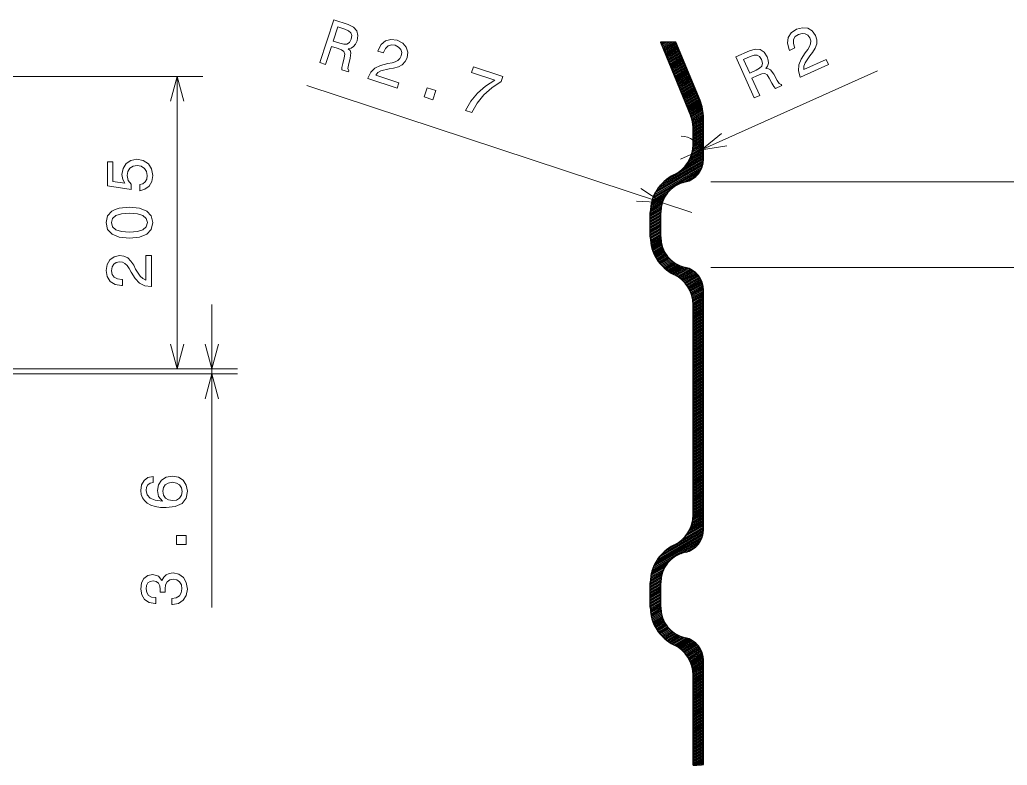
# Model space of a CAD drawing. Extents: x 25 to 410, y 10 to 284.
# Drawn here: x 273.5 to 350.3, y 125.6 to 183.6 of the extents above; entities that cross this region are included whole.
import ezdxf

# ---------------------------------------------------------------- set-up
doc = ezdxf.new("R2010")
doc.units = 0
doc.linetypes.add('DASHDOT', pattern=[18.5, 12, -3, 0.5, -3])
doc.layers.get('0').update_dxf_attribs({"linetype": 'CONTINUOUS'})
doc.layers.add('cotas', color=2, linetype='CONTINUOUS', lineweight=20)

msp = doc.modelspace()

# ---------------------------------------------------------------- linework, layer by layer
at = {"color": 7, "ltscale": 0.155618}
msp.add_line((323.287, 181.859), (325.657, 176.103), dxfattribs=at)
at = {"color": 7, "ltscale": 0.001305}
msp.add_line((323.297, 181.834), (323.342, 181.86), dxfattribs=at)
at = {"color": 7, "ltscale": 0.006286}
msp.add_line((323.336, 181.741), (323.553, 181.867), dxfattribs=at)
at = {"color": 7, "ltscale": 0.011186}
msp.add_line((323.374, 181.648), (323.761, 181.872), dxfattribs=at)
at = {"color": 7, "ltscale": 0.016008}
msp.add_line((323.412, 181.555), (323.967, 181.875), dxfattribs=at)
at = {"color": 7, "ltscale": 0.020754}
msp.add_line((323.451, 181.461), (324.17, 181.876), dxfattribs=at)
at = {"color": 7, "ltscale": 0.025427}
msp.add_line((323.489, 181.368), (324.37, 181.876), dxfattribs=at)
at = {"color": 7, "ltscale": 0.028377}
for p, q in [((323.528, 181.275), (324.511, 181.842)), ((323.566, 181.181), (324.549, 181.749)), ((323.604, 181.088), (324.587, 181.656)), ((323.643, 180.995), (324.626, 181.562)), ((323.681, 180.901), (324.664, 181.469)), ((323.758, 180.715), (324.741, 181.282)), ((323.835, 180.528), (324.818, 181.096)), ((323.912, 180.342), (324.895, 180.909)), ((323.988, 180.155), (324.971, 180.723)), ((324.065, 179.969), (325.048, 180.536)), ((324.181, 179.689), (325.164, 180.256)), ((324.257, 179.502), (325.24, 180.07)), ((324.334, 179.315), (325.317, 179.883)), ((324.411, 179.129), (325.394, 179.696)), ((324.488, 178.942), (325.471, 179.51)), ((324.565, 178.756), (325.548, 179.323)), ((324.641, 178.569), (325.624, 179.137)), ((324.68, 178.476), (325.663, 179.043)), ((324.757, 178.289), (325.74, 178.857)), ((324.834, 178.103), (325.817, 178.67)), ((324.91, 177.916), (325.893, 178.484)), ((324.987, 177.729), (325.97, 178.297)), ((325.026, 177.636), (326.009, 178.204)), ((325.064, 177.543), (326.047, 178.11)), ((325.102, 177.45), (326.085, 178.017)), ((325.333, 176.89), (326.316, 177.457))]:
    msp.add_line(p, q, dxfattribs=at)
at = {"color": 7, "ltscale": 0.028378}
for p, q in [((323.72, 180.808), (324.703, 181.376)), ((323.796, 180.622), (324.779, 181.189)), ((323.873, 180.435), (324.856, 181.003)), ((323.95, 180.248), (324.933, 180.816)), ((324.027, 180.062), (325.01, 180.629)), ((324.104, 179.875), (325.087, 180.443)), ((324.142, 179.782), (325.125, 180.349)), ((324.219, 179.595), (325.202, 180.163)), ((324.296, 179.409), (325.279, 179.976)), ((324.373, 179.222), (325.356, 179.79)), ((324.449, 179.036), (325.432, 179.603)), ((324.526, 178.849), (325.509, 179.417)), ((324.603, 178.662), (325.586, 179.23)), ((324.718, 178.382), (325.701, 178.95)), ((324.795, 178.196), (325.778, 178.763)), ((324.872, 178.009), (325.855, 178.577)), ((324.949, 177.823), (325.932, 178.39)), ((325.141, 177.356), (326.124, 177.924)), ((325.179, 177.263), (326.162, 177.831)), ((325.218, 177.17), (326.201, 177.737)), ((325.256, 177.076), (326.239, 177.644)), ((325.294, 176.983), (326.277, 177.551))]:
    msp.add_line(p, q, dxfattribs=at)
at = {"color": 7, "ltscale": 0.1227}
msp.add_line((326.365, 177.338), (324.497, 181.876), dxfattribs=at)
at = {"color": 7, "ltscale": 0.028379}
msp.add_line((325.371, 176.796), (326.354, 177.364), dxfattribs=at)
at = {"color": 7, "ltscale": 0.028346}
msp.add_line((325.41, 176.703), (326.392, 177.27), dxfattribs=at)
at = {"color": 7, "ltscale": 0.02826}
msp.add_line((325.448, 176.61), (326.427, 177.175), dxfattribs=at)
at = {"color": 7, "ltscale": 0.028105}
msp.add_line((325.486, 176.517), (326.46, 177.079), dxfattribs=at)
at = {"color": 7, "ltscale": 0.027875}
msp.add_line((325.525, 176.423), (326.491, 176.981), dxfattribs=at)
at = {"color": 7, "ltscale": 0.027557}
msp.add_line((325.563, 176.33), (326.518, 176.881), dxfattribs=at)
at = {"color": 7, "ltscale": 0.027165}
msp.add_line((325.602, 176.237), (326.543, 176.78), dxfattribs=at)
at = {"color": 7, "ltscale": 0.026698}
msp.add_line((325.64, 176.143), (326.565, 176.677), dxfattribs=at)
at = {"color": 7, "ltscale": 0.026178}
msp.add_line((325.678, 176.05), (326.584, 176.573), dxfattribs=at)
at = {"color": 7, "ltscale": 0.025668}
msp.add_line((325.712, 175.954), (326.601, 176.467), dxfattribs=at)
at = {"color": 7, "ltscale": 0.025195}
msp.add_line((325.742, 175.856), (326.615, 176.36), dxfattribs=at)
at = {"color": 7, "ltscale": 0.024743}
msp.add_line((325.768, 175.755), (326.625, 176.25), dxfattribs=at)
at = {"color": 7, "ltscale": 0.02432}
msp.add_line((325.789, 175.652), (326.632, 176.139), dxfattribs=at)
at = {"color": 7, "ltscale": 0.023941}
msp.add_line((325.806, 175.546), (326.635, 176.025), dxfattribs=at)
at = {"color": 7, "ltscale": 0.023628}
msp.add_line((325.818, 175.438), (326.636, 175.91), dxfattribs=at)
at = {"color": 7, "ltscale": 0.080117}
msp.add_line((326.636, 172.762), (326.636, 175.967), dxfattribs=at)
at = {"color": 7, "ltscale": 0.023428}
msp.add_line((325.825, 175.326), (326.636, 175.795), dxfattribs=at)
at = {"color": 7, "ltscale": 0.023383}
for p, q in [((325.826, 175.212), (326.636, 175.679)), ((325.826, 175.096), (326.636, 175.564)), ((325.826, 174.981), (326.636, 175.448)), ((325.826, 174.865), (326.636, 175.333)), ((325.826, 174.634), (326.636, 175.102)), ((325.826, 174.519), (326.636, 174.987)), ((325.826, 174.403), (326.636, 174.871)), ((325.826, 174.288), (326.636, 174.756)), ((325.826, 174.172), (326.636, 174.64)), ((325.826, 173.942), (326.636, 174.409)), ((322.496, 168.093), (323.306, 168.561)), ((322.496, 167.978), (323.306, 168.445)), ((322.496, 167.862), (323.306, 168.33)), ((322.496, 167.747), (323.306, 168.214)), ((322.496, 167.631), (323.306, 168.099)), ((322.496, 167.516), (323.306, 167.983)), ((322.496, 167.4), (323.306, 167.868)), ((322.496, 167.285), (323.306, 167.752)), ((322.496, 167.169), (323.306, 167.637)), ((322.496, 167.054), (323.306, 167.521)), ((322.496, 166.823), (323.306, 167.29)), ((325.826, 161.24), (326.636, 161.707)), ((325.826, 161.124), (326.636, 161.592)), ((325.826, 161.009), (326.636, 161.477)), ((325.826, 160.893), (326.636, 161.361)), ((325.826, 160.778), (326.636, 161.246)), ((325.826, 160.662), (326.636, 161.13)), ((325.826, 160.432), (326.636, 160.899)), ((325.826, 160.316), (326.636, 160.784)), ((325.826, 160.201), (326.636, 160.668)), ((325.826, 160.085), (326.636, 160.553)), ((325.826, 159.97), (326.636, 160.437)), ((325.826, 159.854), (326.636, 160.322)), ((325.826, 159.739), (326.636, 160.206)), ((325.826, 159.623), (326.636, 160.091)), ((325.826, 159.508), (326.636, 159.975)), ((325.826, 159.392), (326.636, 159.86)), ((325.826, 159.161), (326.636, 159.629)), ((325.826, 159.046), (326.636, 159.514)), ((325.826, 158.93), (326.636, 159.398)), ((325.826, 158.815), (326.636, 159.283)), ((325.826, 158.699), (326.636, 159.167)), ((325.826, 158.584), (326.636, 159.052)), ((325.826, 158.469), (326.636, 158.936)), ((325.826, 158.353), (326.636, 158.821)), ((325.826, 158.238), (326.636, 158.705)), ((325.826, 158.122), (326.636, 158.59)), ((325.826, 157.776), (326.636, 158.243)), ((325.826, 157.66), (326.636, 158.128)), ((325.826, 157.545), (326.636, 158.012)), ((325.826, 157.429), (326.636, 157.897)), ((325.826, 157.314), (326.636, 157.782)), ((325.826, 157.083), (326.636, 157.551)), ((325.826, 156.967), (326.636, 157.435)), ((325.826, 156.852), (326.636, 157.32)), ((325.826, 156.737), (326.636, 157.204)), ((325.826, 156.506), (326.636, 156.973)), ((325.826, 156.39), (326.636, 156.858)), ((325.826, 156.275), (326.636, 156.742)), ((325.826, 156.159), (326.636, 156.627)), ((325.826, 156.044), (326.636, 156.511)), ((325.826, 155.813), (326.636, 156.28)), ((325.826, 155.697), (326.636, 156.165)), ((325.826, 155.582), (326.636, 156.049)), ((325.826, 155.466), (326.636, 155.934)), ((325.826, 155.235), (326.636, 155.703)), ((325.826, 155.12), (326.636, 155.588)), ((325.826, 155.004), (326.636, 155.472)), ((325.826, 154.889), (326.636, 155.357)), ((325.826, 154.774), (326.636, 155.241)), ((325.826, 154.427), (326.636, 154.895)), ((325.826, 154.312), (326.636, 154.779)), ((325.826, 154.196), (326.636, 154.664)), ((325.826, 154.081), (326.636, 154.548)), ((325.826, 153.965), (326.636, 154.433)), ((325.826, 153.85), (326.636, 154.317)), ((325.826, 153.734), (326.636, 154.202)), ((325.826, 153.619), (326.636, 154.086)), ((325.826, 153.503), (326.636, 153.971)), ((325.826, 153.388), (326.636, 153.856)), ((325.826, 153.157), (326.636, 153.625)), ((325.826, 153.041), (326.636, 153.509)), ((325.826, 152.926), (326.636, 153.394)), ((325.826, 152.811), (326.636, 153.278)), ((325.826, 152.695), (326.636, 153.163)), ((325.826, 152.58), (326.636, 153.047)), ((325.826, 152.464), (326.636, 152.932)), ((325.826, 152.349), (326.636, 152.816)), ((325.826, 152.233), (326.636, 152.701)), ((325.826, 152.118), (326.636, 152.585)), ((325.826, 151.887), (326.636, 152.354)), ((325.826, 151.771), (326.636, 152.239)), ((325.826, 151.656), (326.636, 152.123)), ((325.826, 151.54), (326.636, 152.008)), ((325.826, 151.425), (326.636, 151.893)), ((325.826, 151.078), (326.636, 151.546)), ((325.826, 150.963), (326.636, 151.431)), ((325.826, 150.848), (326.636, 151.315)), ((325.826, 150.732), (326.636, 151.2)), ((325.826, 150.617), (326.636, 151.084)), ((325.826, 150.501), (326.636, 150.969)), ((325.826, 150.386), (326.636, 150.853)), ((325.826, 150.27), (326.636, 150.738)), ((325.826, 150.155), (326.636, 150.622)), ((325.826, 150.039), (326.636, 150.507)), ((325.826, 149.808), (326.636, 150.276)), ((325.826, 149.693), (326.636, 150.16)), ((325.826, 149.577), (326.636, 150.045)), ((325.826, 149.462), (326.636, 149.93)), ((325.826, 149.346), (326.636, 149.814)), ((325.826, 149.231), (326.636, 149.699)), ((325.826, 149.115), (326.636, 149.583)), ((325.826, 149), (326.636, 149.468)), ((325.826, 148.885), (326.636, 149.352)), ((325.826, 148.769), (326.636, 149.237)), ((325.826, 148.538), (326.636, 149.006)), ((325.826, 148.423), (326.636, 148.89)), ((325.826, 148.307), (326.636, 148.775)), ((325.826, 148.192), (326.636, 148.659)), ((325.826, 148.076), (326.636, 148.544)), ((325.826, 147.961), (326.636, 148.428)), ((325.826, 147.73), (326.636, 148.197)), ((325.826, 147.614), (326.636, 148.082)), ((325.826, 147.499), (326.636, 147.967)), ((325.826, 147.383), (326.636, 147.851)), ((325.826, 147.268), (326.636, 147.736)), ((325.826, 147.152), (326.636, 147.62)), ((325.826, 147.037), (326.636, 147.505)), ((325.826, 146.922), (326.636, 147.389)), ((325.826, 146.806), (326.636, 147.274)), ((325.826, 146.691), (326.636, 147.158)), ((325.826, 146.46), (326.636, 146.927)), ((325.826, 146.344), (326.636, 146.812)), ((325.826, 146.229), (326.636, 146.696)), ((325.826, 146.113), (326.636, 146.581)), ((325.826, 145.998), (326.636, 146.465)), ((325.826, 145.882), (326.636, 146.35)), ((325.826, 145.767), (326.636, 146.234)), ((325.826, 145.651), (326.636, 146.119)), ((325.826, 145.536), (326.636, 146.004)), ((325.826, 145.42), (326.636, 145.888)), ((322.496, 139.341), (323.306, 139.809)), ((322.496, 139.225), (323.306, 139.693)), ((322.496, 139.11), (323.306, 139.578)), ((322.496, 138.995), (323.306, 139.462)), ((322.496, 138.879), (323.306, 139.347)), ((322.496, 138.764), (323.306, 139.231)), ((322.496, 138.648), (323.306, 139.116)), ((322.496, 138.533), (323.306, 139)), ((322.496, 138.417), (323.306, 138.885)), ((322.496, 138.302), (323.306, 138.769)), ((322.496, 137.955), (323.306, 138.423)), ((325.826, 132.372), (326.636, 132.84)), ((325.826, 132.257), (326.636, 132.725)), ((325.826, 132.141), (326.636, 132.609)), ((325.826, 132.026), (326.636, 132.494)), ((325.826, 131.91), (326.636, 132.378)), ((325.826, 131.68), (326.636, 132.147)), ((325.826, 131.564), (326.636, 132.032)), ((325.826, 131.449), (326.636, 131.916)), ((325.826, 131.333), (326.636, 131.801)), ((325.826, 131.102), (326.636, 131.57)), ((325.826, 130.987), (326.636, 131.454)), ((325.826, 130.871), (326.636, 131.339)), ((325.826, 130.756), (326.636, 131.223)), ((325.826, 130.64), (326.636, 131.108)), ((325.826, 130.409), (326.636, 130.877)), ((325.826, 130.294), (326.636, 130.762)), ((325.826, 130.178), (326.636, 130.646)), ((325.826, 130.063), (326.636, 130.531)), ((325.826, 129.832), (326.636, 130.3)), ((325.826, 129.717), (326.636, 130.184)), ((325.826, 129.601), (326.636, 130.069)), ((325.826, 129.486), (326.636, 129.953)), ((325.826, 129.37), (326.636, 129.838)), ((325.826, 129.024), (326.636, 129.491)), ((325.826, 128.908), (326.636, 129.376)), ((325.826, 128.793), (326.636, 129.26)), ((325.826, 128.677), (326.636, 129.145)), ((325.826, 128.562), (326.636, 129.029)), ((325.826, 128.331), (326.636, 128.799)), ((325.826, 128.215), (326.636, 128.683)), ((325.826, 128.1), (326.636, 128.568)), ((325.826, 127.984), (326.636, 128.452)), ((325.826, 127.869), (326.636, 128.337)), ((325.826, 127.754), (326.636, 128.221)), ((325.826, 127.638), (326.636, 128.106)), ((325.826, 127.523), (326.636, 127.99)), ((325.826, 127.407), (326.636, 127.875)), ((325.826, 127.292), (326.636, 127.759)), ((325.826, 127.176), (326.636, 127.644)), ((325.826, 127.061), (326.636, 127.528)), ((325.826, 126.945), (326.636, 127.413)), ((325.826, 126.83), (326.636, 127.297)), ((325.826, 126.714), (326.636, 127.182)), ((325.826, 126.599), (326.636, 127.066)), ((325.826, 126.483), (326.636, 126.951)), ((325.826, 126.368), (326.636, 126.836)), ((325.826, 126.252), (326.636, 126.72)), ((325.826, 126.137), (326.636, 126.605)), ((325.826, 126.021), (326.636, 126.489)), ((325.826, 125.906), (326.636, 126.374)), ((325.826, 125.791), (326.636, 126.258)), ((325.826, 125.675), (326.636, 126.143))]:
    msp.add_line(p, q, dxfattribs=at)
at = {"color": 7, "ltscale": 0.033438}
msp.add_line((325.826, 173.909), (325.826, 175.246), dxfattribs=at)
at = {"color": 7, "ltscale": 0.023382}
for p, q in [((325.826, 174.75), (326.636, 175.217)), ((325.826, 174.057), (326.636, 174.525)), ((322.496, 166.938), (323.306, 167.406)), ((325.826, 161.355), (326.636, 161.823)), ((325.826, 160.547), (326.636, 161.015)), ((325.826, 159.277), (326.636, 159.744)), ((325.826, 158.007), (326.636, 158.474)), ((325.826, 157.891), (326.636, 158.359)), ((325.826, 157.198), (326.636, 157.666)), ((325.826, 156.621), (326.636, 157.089)), ((325.826, 155.928), (326.636, 156.396)), ((325.826, 155.351), (326.636, 155.819)), ((325.826, 154.658), (326.636, 155.126)), ((325.826, 154.543), (326.636, 155.01)), ((325.826, 153.272), (326.636, 153.74)), ((325.826, 152.002), (326.636, 152.47)), ((325.826, 151.309), (326.636, 151.777)), ((325.826, 151.194), (326.636, 151.662)), ((325.826, 149.924), (326.636, 150.391)), ((325.826, 148.654), (326.636, 149.121)), ((325.826, 147.845), (326.636, 148.313)), ((325.826, 146.575), (326.636, 147.043)), ((325.826, 145.305), (326.636, 145.773)), ((325.826, 145.19), (326.636, 145.657)), ((322.496, 138.186), (323.306, 138.654)), ((322.496, 138.071), (323.306, 138.538)), ((325.826, 132.603), (326.636, 133.071)), ((325.826, 132.488), (326.636, 132.955)), ((325.826, 131.795), (326.636, 132.263)), ((325.826, 131.218), (326.636, 131.685)), ((325.826, 130.525), (326.636, 130.992)), ((325.826, 129.947), (326.636, 130.415)), ((325.826, 129.255), (326.636, 129.722)), ((325.826, 129.139), (326.636, 129.607)), ((325.826, 128.446), (326.636, 128.914))]:
    msp.add_line(p, q, dxfattribs=at)
at = {"color": 7, "ltscale": 0.027623}
msp.add_line((325.679, 173.048), (326.636, 173.601), dxfattribs=at)
at = {"color": 7, "ltscale": 0.026324}
msp.add_line((325.724, 173.19), (326.636, 173.716), dxfattribs=at)
at = {"color": 7, "ltscale": 0.025308}
msp.add_line((325.76, 173.326), (326.636, 173.832), dxfattribs=at)
at = {"color": 7, "ltscale": 0.024529}
msp.add_line((325.787, 173.457), (326.636, 173.947), dxfattribs=at)
at = {"color": 7, "ltscale": 0.023984}
msp.add_line((325.805, 173.583), (326.636, 174.063), dxfattribs=at)
at = {"color": 7, "ltscale": 0.02364}
msp.add_line((325.817, 173.705), (326.636, 174.178), dxfattribs=at)
at = {"color": 7, "ltscale": 0.023455}
msp.add_line((325.824, 173.825), (326.636, 174.294), dxfattribs=at)
at = {"color": 7, "ltscale": 0.089808}
msp.add_line((323.525, 170.996), (326.636, 172.793), dxfattribs=at)
at = {"color": 7, "ltscale": 0.051228}
msp.add_line((324.862, 171.884), (326.636, 172.908), dxfattribs=at)
at = {"color": 7, "ltscale": 0.042453}
msp.add_line((325.166, 172.175), (326.636, 173.024), dxfattribs=at)
at = {"color": 7, "ltscale": 0.037518}
msp.add_line((325.337, 172.389), (326.636, 173.139), dxfattribs=at)
at = {"color": 7, "ltscale": 0.033966}
msp.add_line((325.46, 172.575), (326.636, 173.255), dxfattribs=at)
at = {"color": 7, "ltscale": 0.031332}
msp.add_line((325.551, 172.743), (326.636, 173.37), dxfattribs=at)
at = {"color": 7, "ltscale": 0.029264}
msp.add_line((325.623, 172.9), (326.636, 173.485), dxfattribs=at)
at = {"color": 7, "ltscale": 0.107575}
msp.add_line((322.803, 170.002), (326.53, 172.154), dxfattribs=at)
at = {"color": 7, "ltscale": 0.106482}
msp.add_line((322.885, 170.165), (326.573, 172.294), dxfattribs=at)
at = {"color": 7, "ltscale": 0.104455}
msp.add_line((322.985, 170.338), (326.604, 172.427), dxfattribs=at)
at = {"color": 7, "ltscale": 0.101361}
msp.add_line((323.112, 170.527), (326.623, 172.554), dxfattribs=at)
at = {"color": 7, "ltscale": 0.096914}
msp.add_line((323.276, 170.737), (326.633, 172.675), dxfattribs=at)
at = {"color": 7, "ltscale": 0.106756}
msp.add_line((322.68, 169.7), (326.378, 171.835), dxfattribs=at)
at = {"color": 7, "ltscale": 0.107727}
msp.add_line((322.736, 169.848), (326.467, 172.002), dxfattribs=at)
at = {"color": 7, "ltscale": 0.033947}
msp.add_line((325.068, 170.963), (326.244, 171.642), dxfattribs=at)
at = {"color": 7, "ltscale": 0.015117}
msp.add_line((325.459, 171.074), (325.983, 171.376), dxfattribs=at)
at = {"color": 7, "ltscale": 0.030289}
msp.add_line((322.541, 169.158), (323.59, 169.764), dxfattribs=at)
at = {"color": 7, "ltscale": 0.032494}
msp.add_line((322.565, 169.288), (323.691, 169.937), dxfattribs=at)
at = {"color": 7, "ltscale": 0.035682}
msp.add_line((322.595, 169.42), (323.831, 170.134), dxfattribs=at)
at = {"color": 7, "ltscale": 0.040803}
msp.add_line((322.633, 169.557), (324.046, 170.373), dxfattribs=at)
at = {"color": 7, "ltscale": 0.024438}
msp.add_line((322.496, 168.555), (323.343, 169.044), dxfattribs=at)
at = {"color": 7, "ltscale": 0.025215}
msp.add_line((322.498, 168.671), (323.371, 169.175), dxfattribs=at)
at = {"color": 7, "ltscale": 0.026096}
for p, q in [((322.501, 168.789), (323.405, 169.31)), ((324.259, 135.047), (325.163, 135.569))]:
    msp.add_line(p, q, dxfattribs=at)
at = {"color": 7, "ltscale": 0.027188}
msp.add_line((322.51, 168.909), (323.452, 169.453), dxfattribs=at)
at = {"color": 7, "ltscale": 0.028608}
msp.add_line((322.522, 169.032), (323.513, 169.604), dxfattribs=at)
at = {"color": 7, "ltscale": 0.023944}
msp.add_line((322.496, 168.439), (323.326, 168.918), dxfattribs=at)
at = {"color": 7, "ltscale": 0.0236}
msp.add_line((322.496, 168.324), (323.314, 168.796), dxfattribs=at)
at = {"color": 7, "ltscale": 0.023446}
msp.add_line((322.496, 168.208), (323.309, 168.677), dxfattribs=at)
at = {"color": 7, "ltscale": 0.047518}
for p, q in [((322.496, 166.729), (322.496, 168.629)), ((323.306, 166.729), (323.306, 168.629)), ((322.496, 137.929), (322.496, 139.829)), ((323.306, 137.929), (323.306, 139.829))]:
    msp.add_line(p, q, dxfattribs=at)
at = {"color": 7, "ltscale": 0.023364}
msp.add_line((322.497, 166.708), (323.306, 167.175), dxfattribs=at)
at = {"color": 7, "ltscale": 0.023267}
msp.add_line((322.5, 166.594), (323.306, 167.06), dxfattribs=at)
at = {"color": 7, "ltscale": 0.023079}
msp.add_line((322.507, 166.482), (323.306, 166.944), dxfattribs=at)
at = {"color": 7, "ltscale": 0.022797}
msp.add_line((322.517, 166.373), (323.306, 166.829), dxfattribs=at)
at = {"color": 7, "ltscale": 0.022398}
msp.add_line((322.531, 166.265), (323.307, 166.713), dxfattribs=at)
at = {"color": 7, "ltscale": 0.022056}
msp.add_line((322.547, 166.159), (323.311, 166.6), dxfattribs=at)
at = {"color": 7, "ltscale": 0.021687}
msp.add_line((322.568, 166.056), (323.32, 166.49), dxfattribs=at)
at = {"color": 7, "ltscale": 0.021378}
msp.add_line((322.591, 165.954), (323.331, 166.381), dxfattribs=at)
at = {"color": 7, "ltscale": 0.021136}
msp.add_line((322.618, 165.854), (323.35, 166.277), dxfattribs=at)
at = {"color": 7, "ltscale": 0.020925}
msp.add_line((322.647, 165.755), (323.372, 166.174), dxfattribs=at)
at = {"color": 7, "ltscale": 0.020724}
msp.add_line((322.679, 165.658), (323.397, 166.073), dxfattribs=at)
at = {"color": 7, "ltscale": 0.020596}
msp.add_line((322.714, 165.563), (323.428, 165.975), dxfattribs=at)
at = {"color": 7, "ltscale": 0.020434}
msp.add_line((322.752, 165.469), (323.46, 165.878), dxfattribs=at)
at = {"color": 7, "ltscale": 0.020378}
msp.add_line((322.793, 165.377), (323.499, 165.785), dxfattribs=at)
at = {"color": 7, "ltscale": 0.020301}
msp.add_line((322.836, 165.287), (323.539, 165.693), dxfattribs=at)
at = {"color": 7, "ltscale": 0.020262}
msp.add_line((322.882, 165.198), (323.584, 165.603), dxfattribs=at)
at = {"color": 7, "ltscale": 0.020264}
msp.add_line((322.93, 165.11), (323.632, 165.516), dxfattribs=at)
at = {"color": 7, "ltscale": 0.020244}
msp.add_line((322.982, 165.025), (323.683, 165.43), dxfattribs=at)
at = {"color": 7, "ltscale": 0.020324}
msp.add_line((323.035, 164.94), (323.739, 165.347), dxfattribs=at)
at = {"color": 7, "ltscale": 0.020339}
msp.add_line((323.093, 164.858), (323.797, 165.265), dxfattribs=at)
at = {"color": 7, "ltscale": 0.020483}
msp.add_line((323.151, 164.776), (323.861, 165.186), dxfattribs=at)
at = {"color": 7, "ltscale": 0.020569}
msp.add_line((323.214, 164.697), (323.927, 165.108), dxfattribs=at)
at = {"color": 7, "ltscale": 0.020747}
msp.add_line((323.278, 164.618), (323.997, 165.033), dxfattribs=at)
at = {"color": 7, "ltscale": 0.020912}
msp.add_line((323.347, 164.543), (324.071, 164.961), dxfattribs=at)
at = {"color": 7, "ltscale": 0.021122}
msp.add_line((323.416, 164.467), (324.148, 164.89), dxfattribs=at)
at = {"color": 7, "ltscale": 0.021381}
msp.add_line((323.491, 164.395), (324.231, 164.822), dxfattribs=at)
at = {"color": 7, "ltscale": 0.021689}
msp.add_line((323.567, 164.323), (324.318, 164.757), dxfattribs=at)
at = {"color": 7, "ltscale": 0.021995}
msp.add_line((323.647, 164.254), (324.409, 164.694), dxfattribs=at)
at = {"color": 7, "ltscale": 0.022423}
msp.add_line((323.729, 164.186), (324.506, 164.635), dxfattribs=at)
at = {"color": 7, "ltscale": 0.022869}
msp.add_line((323.816, 164.12), (324.608, 164.578), dxfattribs=at)
at = {"color": 7, "ltscale": 0.023361}
msp.add_line((323.906, 164.057), (324.715, 164.524), dxfattribs=at)
at = {"color": 7, "ltscale": 0.024029}
msp.add_line((323.998, 163.995), (324.83, 164.475), dxfattribs=at)
at = {"color": 7, "ltscale": 0.024708}
msp.add_line((324.096, 163.936), (324.952, 164.43), dxfattribs=at)
at = {"color": 7, "ltscale": 0.025541}
msp.add_line((324.197, 163.879), (325.081, 164.389), dxfattribs=at)
at = {"color": 7, "ltscale": 0.026475}
msp.add_line((324.302, 163.824), (325.22, 164.354), dxfattribs=at)
at = {"color": 7, "ltscale": 0.027402}
msp.add_line((324.408, 163.77), (325.357, 164.318), dxfattribs=at)
at = {"color": 7, "ltscale": 0.028034}
msp.add_line((324.512, 163.714), (325.483, 164.275), dxfattribs=at)
at = {"color": 7, "ltscale": 0.028499}
msp.add_line((324.611, 163.656), (325.598, 164.226), dxfattribs=at)
at = {"color": 7, "ltscale": 0.028923}
msp.add_line((324.703, 163.593), (325.705, 164.172), dxfattribs=at)
at = {"color": 7, "ltscale": 0.029215}
msp.add_line((324.791, 163.529), (325.803, 164.113), dxfattribs=at)
at = {"color": 7, "ltscale": 0.029396}
msp.add_line((324.876, 163.463), (325.895, 164.051), dxfattribs=at)
at = {"color": 7, "ltscale": 0.02954}
msp.add_line((324.956, 163.393), (325.98, 163.984), dxfattribs=at)
at = {"color": 7, "ltscale": 0.029637}
msp.add_line((325.033, 163.322), (326.059, 163.915), dxfattribs=at)
at = {"color": 7, "ltscale": 0.029665}
msp.add_line((325.106, 163.249), (326.133, 163.842), dxfattribs=at)
at = {"color": 7, "ltscale": 0.02967}
for p, q in [((325.175, 163.173), (326.203, 163.767)), ((325.076, 134.48), (326.104, 135.073))]:
    msp.add_line(p, q, dxfattribs=at)
at = {"color": 7, "ltscale": 0.02962}
msp.add_line((325.24, 163.095), (326.266, 163.688), dxfattribs=at)
at = {"color": 7, "ltscale": 0.029493}
msp.add_line((325.303, 163.016), (326.325, 163.606), dxfattribs=at)
at = {"color": 7, "ltscale": 0.029357}
msp.add_line((325.361, 162.934), (326.378, 163.522), dxfattribs=at)
at = {"color": 7, "ltscale": 0.029191}
msp.add_line((325.417, 162.851), (326.428, 163.435), dxfattribs=at)
at = {"color": 7, "ltscale": 0.028961}
msp.add_line((325.469, 162.766), (326.473, 163.345), dxfattribs=at)
at = {"color": 7, "ltscale": 0.028686}
msp.add_line((325.518, 162.678), (326.511, 163.252), dxfattribs=at)
at = {"color": 7, "ltscale": 0.028361}
msp.add_line((325.563, 162.589), (326.546, 163.156), dxfattribs=at)
at = {"color": 7, "ltscale": 0.027966}
msp.add_line((325.606, 162.498), (326.575, 163.058), dxfattribs=at)
at = {"color": 7, "ltscale": 0.027573}
msp.add_line((325.644, 162.405), (326.599, 162.956), dxfattribs=at)
at = {"color": 7, "ltscale": 0.027097}
msp.add_line((325.679, 162.31), (326.618, 162.852), dxfattribs=at)
at = {"color": 7, "ltscale": 0.026492}
msp.add_line((325.712, 162.213), (326.63, 162.743), dxfattribs=at)
at = {"color": 7, "ltscale": 0.025857}
msp.add_line((325.739, 162.113), (326.635, 162.631), dxfattribs=at)
at = {"color": 7, "ltscale": 0.025187}
msp.add_line((325.764, 162.012), (326.636, 162.516), dxfattribs=at)
at = {"color": 7, "ltscale": 0.024563}
msp.add_line((325.785, 161.909), (326.636, 162.4), dxfattribs=at)
at = {"color": 7, "ltscale": 0.024105}
msp.add_line((325.801, 161.803), (326.636, 162.285), dxfattribs=at)
at = {"color": 7, "ltscale": 0.023748}
msp.add_line((325.814, 161.694), (326.636, 162.169), dxfattribs=at)
at = {"color": 7, "ltscale": 0.023499}
msp.add_line((325.822, 161.584), (326.636, 162.054), dxfattribs=at)
at = {"color": 7, "ltscale": 0.465825}
msp.add_line((326.636, 143.962), (326.636, 162.595), dxfattribs=at)
at = {"color": 7, "ltscale": 0.023401}
msp.add_line((325.826, 161.47), (326.636, 161.938), dxfattribs=at)
at = {"color": 7, "ltscale": 0.408512}
msp.add_line((325.826, 145.109), (325.826, 161.449), dxfattribs=at)
at = {"color": 7, "ltscale": 0.024302}
msp.add_line((325.794, 144.709), (326.636, 145.195), dxfattribs=at)
at = {"color": 7, "ltscale": 0.023824}
msp.add_line((325.811, 144.834), (326.636, 145.311), dxfattribs=at)
at = {"color": 7, "ltscale": 0.023514}
msp.add_line((325.822, 144.956), (326.636, 145.426), dxfattribs=at)
at = {"color": 7, "ltscale": 0.023413}
msp.add_line((325.825, 145.073), (326.636, 145.542), dxfattribs=at)
at = {"color": 7, "ltscale": 0.035899}
msp.add_line((325.393, 143.669), (326.636, 144.387), dxfattribs=at)
at = {"color": 7, "ltscale": 0.032824}
msp.add_line((325.499, 143.846), (326.636, 144.502), dxfattribs=at)
at = {"color": 7, "ltscale": 0.030423}
msp.add_line((325.582, 144.009), (326.636, 144.618), dxfattribs=at)
at = {"color": 7, "ltscale": 0.028533}
msp.add_line((325.648, 144.163), (326.636, 144.733), dxfattribs=at)
at = {"color": 7, "ltscale": 0.027042}
msp.add_line((325.7, 144.308), (326.636, 144.849), dxfattribs=at)
at = {"color": 7, "ltscale": 0.025875}
msp.add_line((325.74, 144.447), (326.636, 144.964), dxfattribs=at)
at = {"color": 7, "ltscale": 0.024976}
msp.add_line((325.771, 144.58), (326.636, 145.08), dxfattribs=at)
at = {"color": 7, "ltscale": 0.103361}
msp.add_line((323.033, 141.614), (326.613, 143.681), dxfattribs=at)
at = {"color": 7, "ltscale": 0.099752}
msp.add_line((323.173, 141.81), (326.629, 143.805), dxfattribs=at)
at = {"color": 7, "ltscale": 0.094325}
msp.add_line((323.367, 142.038), (326.635, 143.924), dxfattribs=at)
at = {"color": 7, "ltscale": 0.08521}
msp.add_line((323.685, 142.336), (326.636, 144.041), dxfattribs=at)
at = {"color": 7, "ltscale": 0.046714}
msp.add_line((325.018, 143.222), (326.636, 144.156), dxfattribs=at)
at = {"color": 7, "ltscale": 0.040168}
msp.add_line((325.245, 143.468), (326.636, 144.272), dxfattribs=at)
at = {"color": 7, "ltscale": 0.107386}
msp.add_line((322.7, 140.96), (326.42, 143.107), dxfattribs=at)
at = {"color": 7, "ltscale": 0.107788}
msp.add_line((322.761, 141.11), (326.495, 143.266), dxfattribs=at)
at = {"color": 7, "ltscale": 0.107236}
msp.add_line((322.835, 141.268), (326.549, 143.413), dxfattribs=at)
at = {"color": 7, "ltscale": 0.105778}
msp.add_line((322.923, 141.435), (326.588, 143.551), dxfattribs=at)
at = {"color": 7, "ltscale": 0.041018}
msp.add_line((324.886, 142.106), (326.307, 142.927), dxfattribs=at)
at = {"color": 7, "ltscale": 0.024291}
msp.add_line((325.283, 142.22), (326.124, 142.706), dxfattribs=at)
at = {"color": 7, "ltscale": 0.037196}
msp.add_line((322.611, 140.677), (323.899, 141.421), dxfattribs=at)
at = {"color": 7, "ltscale": 0.044732}
msp.add_line((322.651, 140.816), (324.201, 141.711), dxfattribs=at)
at = {"color": 7, "ltscale": 0.026545}
msp.add_line((322.504, 140.038), (323.423, 140.569), dxfattribs=at)
at = {"color": 7, "ltscale": 0.027709}
msp.add_line((322.514, 140.16), (323.474, 140.714), dxfattribs=at)
at = {"color": 7, "ltscale": 0.029173}
msp.add_line((322.53, 140.284), (323.54, 140.867), dxfattribs=at)
at = {"color": 7, "ltscale": 0.031105}
msp.add_line((322.549, 140.411), (323.627, 141.033), dxfattribs=at)
at = {"color": 7, "ltscale": 0.033634}
msp.add_line((322.577, 140.542), (323.742, 141.215), dxfattribs=at)
at = {"color": 7, "ltscale": 0.024734}
msp.add_line((322.496, 139.803), (323.353, 140.298), dxfattribs=at)
at = {"color": 7, "ltscale": 0.024078}
msp.add_line((322.496, 139.687), (323.33, 140.169), dxfattribs=at)
at = {"color": 7, "ltscale": 0.023695}
msp.add_line((322.496, 139.572), (323.317, 140.046), dxfattribs=at)
at = {"color": 7, "ltscale": 0.023482}
msp.add_line((322.496, 139.456), (323.31, 139.926), dxfattribs=at)
at = {"color": 7, "ltscale": 0.025533}
msp.add_line((322.499, 139.92), (323.383, 140.43), dxfattribs=at)
at = {"color": 7, "ltscale": 0.023308}
msp.add_line((322.499, 137.841), (323.306, 138.307), dxfattribs=at)
at = {"color": 7, "ltscale": 0.023196}
msp.add_line((322.503, 137.728), (323.306, 138.192), dxfattribs=at)
at = {"color": 7, "ltscale": 0.022914}
msp.add_line((322.513, 137.618), (323.306, 138.077), dxfattribs=at)
at = {"color": 7, "ltscale": 0.022572}
msp.add_line((322.524, 137.51), (323.306, 137.961), dxfattribs=at)
at = {"color": 7, "ltscale": 0.022198}
msp.add_line((322.54, 137.403), (323.309, 137.847), dxfattribs=at)
at = {"color": 7, "ltscale": 0.021805}
msp.add_line((322.559, 137.299), (323.315, 137.735), dxfattribs=at)
at = {"color": 7, "ltscale": 0.021517}
msp.add_line((322.581, 137.196), (323.326, 137.626), dxfattribs=at)
at = {"color": 7, "ltscale": 0.021237}
msp.add_line((322.607, 137.095), (323.342, 137.52), dxfattribs=at)
at = {"color": 7, "ltscale": 0.020995}
msp.add_line((322.634, 136.996), (323.361, 137.415), dxfattribs=at)
at = {"color": 7, "ltscale": 0.020807}
msp.add_line((322.666, 136.899), (323.387, 137.315), dxfattribs=at)
at = {"color": 7, "ltscale": 0.020667}
msp.add_line((322.698, 136.802), (323.414, 137.215), dxfattribs=at)
at = {"color": 7, "ltscale": 0.0205}
msp.add_line((322.736, 136.708), (323.447, 137.118), dxfattribs=at)
at = {"color": 7, "ltscale": 0.020432}
msp.add_line((322.775, 136.615), (323.483, 137.024), dxfattribs=at)
at = {"color": 7, "ltscale": 0.020302}
msp.add_line((322.818, 136.524), (323.521, 136.93), dxfattribs=at)
at = {"color": 7, "ltscale": 0.020303}
msp.add_line((322.862, 136.434), (323.565, 136.84), dxfattribs=at)
at = {"color": 7, "ltscale": 0.02023}
msp.add_line((322.91, 136.347), (323.611, 136.751), dxfattribs=at)
at = {"color": 7, "ltscale": 0.020272}
msp.add_line((322.96, 136.26), (323.662, 136.665), dxfattribs=at)
at = {"color": 7, "ltscale": 0.020278}
msp.add_line((323.013, 136.175), (323.716, 136.581), dxfattribs=at)
at = {"color": 7, "ltscale": 0.020338}
msp.add_line((323.068, 136.092), (323.773, 136.498), dxfattribs=at)
at = {"color": 7, "ltscale": 0.020424}
msp.add_line((323.127, 136.01), (323.834, 136.418), dxfattribs=at)
at = {"color": 7, "ltscale": 0.020501}
msp.add_line((323.188, 135.93), (323.898, 136.34), dxfattribs=at)
at = {"color": 7, "ltscale": 0.020674}
msp.add_line((323.251, 135.851), (323.968, 136.264), dxfattribs=at)
at = {"color": 7, "ltscale": 0.020822}
msp.add_line((323.318, 135.774), (324.039, 136.19), dxfattribs=at)
at = {"color": 7, "ltscale": 0.021038}
msp.add_line((323.387, 135.698), (324.116, 136.119), dxfattribs=at)
at = {"color": 7, "ltscale": 0.021274}
msp.add_line((323.46, 135.625), (324.197, 136.05), dxfattribs=at)
at = {"color": 7, "ltscale": 0.021526}
msp.add_line((323.534, 135.552), (324.28, 135.983), dxfattribs=at)
at = {"color": 7, "ltscale": 0.021868}
msp.add_line((323.614, 135.483), (324.371, 135.92), dxfattribs=at)
at = {"color": 7, "ltscale": 0.022278}
msp.add_line((323.694, 135.413), (324.465, 135.859), dxfattribs=at)
at = {"color": 7, "ltscale": 0.022635}
msp.add_line((323.78, 135.348), (324.564, 135.8), dxfattribs=at)
at = {"color": 7, "ltscale": 0.023182}
msp.add_line((323.867, 135.283), (324.67, 135.746), dxfattribs=at)
at = {"color": 7, "ltscale": 0.023739}
msp.add_line((323.96, 135.221), (324.782, 135.695), dxfattribs=at)
at = {"color": 7, "ltscale": 0.024371}
msp.add_line((324.055, 135.16), (324.899, 135.648), dxfattribs=at)
at = {"color": 7, "ltscale": 0.025181}
msp.add_line((324.154, 135.102), (325.026, 135.605), dxfattribs=at)
at = {"color": 7, "ltscale": 0.027044}
msp.add_line((324.364, 134.992), (325.301, 135.533), dxfattribs=at)
at = {"color": 7, "ltscale": 0.027757}
msp.add_line((324.47, 134.938), (325.432, 135.493), dxfattribs=at)
at = {"color": 7, "ltscale": 0.028332}
msp.add_line((324.569, 134.88), (325.551, 135.446), dxfattribs=at)
at = {"color": 7, "ltscale": 0.028758}
msp.add_line((324.664, 134.819), (325.661, 135.394), dxfattribs=at)
at = {"color": 7, "ltscale": 0.029064}
msp.add_line((324.756, 134.756), (325.762, 135.338), dxfattribs=at)
at = {"color": 7, "ltscale": 0.02931}
msp.add_line((324.842, 134.691), (325.857, 135.277), dxfattribs=at)
at = {"color": 7, "ltscale": 0.0295}
msp.add_line((324.923, 134.622), (325.945, 135.212), dxfattribs=at)
at = {"color": 7, "ltscale": 0.029612}
msp.add_line((325.002, 134.552), (326.027, 135.144), dxfattribs=at)
at = {"color": 7, "ltscale": 0.029678}
msp.add_line((325.146, 134.405), (326.174, 134.998), dxfattribs=at)
at = {"color": 7, "ltscale": 0.029623}
msp.add_line((325.214, 134.328), (326.24, 134.92), dxfattribs=at)
at = {"color": 7, "ltscale": 0.029542}
msp.add_line((325.277, 134.249), (326.301, 134.84), dxfattribs=at)
at = {"color": 7, "ltscale": 0.029447}
msp.add_line((325.337, 134.168), (326.357, 134.757), dxfattribs=at)
at = {"color": 7, "ltscale": 0.029266}
msp.add_line((325.394, 134.086), (326.408, 134.671), dxfattribs=at)
at = {"color": 7, "ltscale": 0.029046}
msp.add_line((325.448, 134.001), (326.454, 134.582), dxfattribs=at)
at = {"color": 7, "ltscale": 0.028801}
msp.add_line((325.498, 133.915), (326.495, 134.491), dxfattribs=at)
at = {"color": 7, "ltscale": 0.028491}
msp.add_line((325.545, 133.827), (326.532, 134.396), dxfattribs=at)
at = {"color": 7, "ltscale": 0.028172}
msp.add_line((325.588, 133.736), (326.564, 134.299), dxfattribs=at)
at = {"color": 7, "ltscale": 0.02776}
msp.add_line((325.628, 133.644), (326.59, 134.199), dxfattribs=at)
at = {"color": 7, "ltscale": 0.027262}
msp.add_line((325.666, 133.55), (326.61, 134.095), dxfattribs=at)
at = {"color": 7, "ltscale": 0.026743}
msp.add_line((325.698, 133.453), (326.625, 133.988), dxfattribs=at)
at = {"color": 7, "ltscale": 0.026136}
msp.add_line((325.728, 133.355), (326.633, 133.878), dxfattribs=at)
at = {"color": 7, "ltscale": 0.025446}
msp.add_line((325.755, 133.255), (326.636, 133.764), dxfattribs=at)
at = {"color": 7, "ltscale": 0.024821}
msp.add_line((325.776, 133.152), (326.636, 133.648), dxfattribs=at)
at = {"color": 7, "ltscale": 0.202415}
msp.add_line((326.636, 125.699), (326.636, 133.795), dxfattribs=at)
at = {"color": 7, "ltscale": 0.024295}
msp.add_line((325.795, 133.047), (326.636, 133.533), dxfattribs=at)
at = {"color": 7, "ltscale": 0.023865}
msp.add_line((325.81, 132.94), (326.636, 133.417), dxfattribs=at)
at = {"color": 7, "ltscale": 0.023584}
msp.add_line((325.819, 132.83), (326.636, 133.302), dxfattribs=at)
at = {"color": 7, "ltscale": 0.023442}
msp.add_line((325.824, 132.718), (326.636, 133.186), dxfattribs=at)
at = {"color": 7, "ltscale": 0.175157}
msp.add_line((325.826, 125.643), (325.826, 132.649), dxfattribs=at)
at = {"color": 7, "ltscale": 0.018758}
msp.add_line((325.987, 125.652), (326.636, 126.027), dxfattribs=at)
at = {"color": 7, "ltscale": 0.012262}
msp.add_line((326.212, 125.667), (326.636, 125.912), dxfattribs=at)
at = {"color": 7, "ltscale": 0.005658}
msp.add_line((326.44, 125.683), (326.636, 125.796), dxfattribs=at)
at = {"color": 7, "linetype": 'DASHDOT'}
for start, end in [(89.58734, 92.05077), (273.12172, 274.77507)]:
    msp.add_arc((324.294, 153.739), 28.138, start, end, dxfattribs=at)
at = {"color": 7}
for centre, radius, start, end in [((323.036, 175.967), 3.6, 359.99993, 22.37749), ((323.576, 175.246), 2.25, 0.00004, 22.37755), ((323.216, 173.909), 2.61, 295.51642, 359.99997), ((324.836, 172.762), 1.8, 282.28456, 359.99991), ((325.736, 168.629), 3.24, 115.51646, 179.99994), ((325.736, 168.629), 2.43, 102.28458, 179.99991), ((325.736, 166.729), 3.24, 180.00006, 244.48354), ((325.736, 166.729), 2.43, 180.00008, 257.71542), ((324.836, 162.595), 1.8, 0.00009, 77.71544), ((323.216, 161.449), 2.61, 0.00004, 64.48358), ((323.216, 145.109), 2.61, 295.51642, 359.99997), ((324.836, 143.962), 1.8, 282.28456, 359.99991), ((325.736, 139.829), 3.24, 115.51646, 179.99994), ((325.736, 139.829), 2.43, 102.28458, 179.99992), ((325.736, 137.929), 3.24, 180.00006, 244.48354), ((325.736, 137.929), 2.43, 180.00008, 257.71542), ((324.836, 133.795), 1.8, 0.00007, 77.71542), ((323.216, 132.649), 2.61, 0.00003, 64.48358)]:
    msp.add_arc(centre, radius, start, end, dxfattribs=at)
at = {"layer": 'cotas'}
for p, q in [((252.63, 179.205), (287.702, 179.205)), ((285.702, 156.462), (285.702, 179.205)), ((325.736, 168.629), (295.796, 178.509)), ((327.219, 171.004), (366.108, 171.004)), ((327.219, 164.354), (366.108, 164.354)), ((288.398, 137.902), (288.398, 161.462)), ((260.686, 156.462), (290.398, 156.462)), ((260.686, 156.462), (287.702, 156.462)), ((260.908, 156.066), (290.398, 156.066))]:
    msp.add_line(p, q, dxfattribs=at)
at = {"layer": 'cotas', "ltscale": 0.420001}
msp.add_line((324.836, 172.762), (340.167, 179.633), dxfattribs=at)
at = {"layer": 'cotas'}
for points in [[(296.796, 180.285), (297.241, 180.138), (297.704, 181.541), (298.159, 181.391), (298.49, 181.266), (298.678, 181.129), (298.741, 180.934), (298.696, 180.635), (298.578, 180.196), (298.513, 179.904), (298.515, 179.718), (299.018, 179.552), (299.048, 179.643), (298.982, 179.813), (299.026, 180.075), (299.17, 180.622), (299.219, 181.047), (299.15, 181.207), (299.008, 181.355), (299.239, 181.412), (299.428, 181.535), (299.584, 181.718), (299.697, 181.962), (299.762, 182.386), (299.67, 182.751), (299.414, 183.038), (299.004, 183.242), (297.893, 183.609)], [(298.745, 182.876), (299.028, 182.751), (299.204, 182.592), (299.277, 182.382), (299.234, 182.104), (299.094, 181.842), (298.91, 181.717), (298.661, 181.704), (298.351, 181.779), (297.839, 181.948), (298.204, 183.055)], [(334.169, 179.136), (336.365, 180.12), (336.187, 180.516), (334.452, 179.738), (334.452, 179.998), (334.537, 180.252), (334.901, 180.807), (335.111, 181.067), (335.326, 181.401), (335.439, 181.728), (335.442, 182.056), (335.35, 182.384), (335.098, 182.736), (334.746, 182.943), (334.328, 182.988), (333.869, 182.865), (333.462, 182.589), (333.223, 182.222), (333.162, 181.78), (333.292, 181.291), (333.321, 181.227), (333.74, 181.414), (333.723, 181.451), (333.624, 181.783), (333.646, 182.068), (333.777, 182.304), (334.017, 182.473), (334.305, 182.546), (334.554, 182.52), (334.763, 182.398), (334.911, 182.193), (334.973, 181.967), (334.966, 181.748), (334.889, 181.526), (334.748, 181.297), (334.543, 181.028), (334.22, 180.541), (334.038, 180.095), (334.015, 179.642), (334.163, 179.15)], [(300.528, 179.053), (302.813, 178.3), (302.948, 178.711), (301.143, 179.307), (301.318, 179.499), (301.552, 179.629), (302.196, 179.794), (302.526, 179.844), (302.91, 179.946), (303.214, 180.111), (303.436, 180.351), (303.59, 180.656), (303.641, 181.085), (303.521, 181.475), (303.242, 181.79), (302.82, 182.009), (302.334, 182.079), (301.91, 181.97), (301.566, 181.685), (301.333, 181.236), (301.311, 181.169), (301.747, 181.025), (301.76, 181.063), (301.91, 181.375), (302.118, 181.572), (302.375, 181.657), (302.665, 181.62), (302.927, 181.48), (303.094, 181.292), (303.166, 181.061), (303.137, 180.811), (303.03, 180.602), (302.878, 180.445), (302.671, 180.333), (302.413, 180.258), (302.08, 180.198), (301.512, 180.056), (301.078, 179.849), (300.755, 179.531), (300.533, 179.068)], [(330.583, 177.529), (331.011, 177.721), (330.407, 179.069), (330.844, 179.265), (331.172, 179.396), (331.403, 179.422), (331.582, 179.32), (331.75, 179.069), (331.958, 178.665), (332.108, 178.406), (332.235, 178.27), (332.718, 178.486), (332.679, 178.574), (332.515, 178.655), (332.371, 178.878), (332.108, 179.379), (331.859, 179.726), (331.699, 179.798), (331.494, 179.811), (331.627, 180.009), (331.684, 180.228), (331.676, 180.467), (331.594, 180.724), (331.356, 181.081), (331.042, 181.289), (330.66, 181.327), (330.219, 181.202), (329.151, 180.723)], [(330.275, 180.757), (330.568, 180.855), (330.805, 180.856), (331.001, 180.751), (331.156, 180.516), (331.23, 180.229), (331.178, 180.012), (331.003, 179.834), (330.724, 179.681), (330.231, 179.461), (329.755, 180.524)], [(308.127, 176.546), (308.61, 176.386), (309.029, 177.124), (309.55, 177.77), (310.169, 178.326), (310.893, 178.798), (311.024, 179.196), (308.745, 179.948), (308.601, 179.512), (310.421, 178.912), (309.681, 178.439), (309.06, 177.895), (308.546, 177.268)], [(304.914, 177.606), (305.575, 177.388), (305.81, 178.102), (305.15, 178.32)], [(282.789, 170.319), (283.203, 170.43), (283.526, 170.677), (283.727, 171.04), (283.803, 171.504), (283.712, 172.013), (283.465, 172.412), (283.072, 172.664), (282.567, 172.76), (282.098, 172.674), (281.73, 172.432), (281.493, 172.054), (281.407, 171.564), (281.468, 171.186), (281.634, 170.894), (280.691, 171.035), (280.691, 172.568), (280.278, 172.568), (280.278, 170.697), (282.134, 170.42), (282.134, 170.823), (281.897, 171.116), (281.811, 171.489), (281.866, 171.812), (282.028, 172.059), (282.275, 172.215), (282.593, 172.271), (282.91, 172.215), (283.157, 172.054), (283.314, 171.807), (283.369, 171.489), (283.334, 171.222), (283.218, 171.015), (283.036, 170.863), (282.789, 170.788)], [(281.992, 166.618), (282.784, 166.694), (283.349, 166.931), (283.692, 167.309), (283.803, 167.834), (283.692, 168.353), (283.349, 168.731), (282.784, 168.963), (281.992, 169.044), (281.206, 168.963), (280.893, 168.867), (280.636, 168.731), (280.293, 168.353), (280.177, 167.834), (280.293, 167.309), (280.641, 166.931), (281.206, 166.694)], [(281.992, 167.102), (281.382, 167.143), (280.943, 167.269), (280.686, 167.496), (280.595, 167.834), (280.686, 168.166), (280.943, 168.393), (281.382, 168.519), (281.992, 168.56), (282.608, 168.519), (283.047, 168.393), (283.304, 168.166), (283.389, 167.834), (283.304, 167.496), (283.047, 167.269), (282.608, 167.143)], [(283.702, 162.867), (283.702, 165.273), (283.268, 165.273), (283.268, 163.371), (283.031, 163.477), (282.835, 163.659), (282.477, 164.219), (282.325, 164.516), (282.108, 164.849), (281.856, 165.086), (281.559, 165.222), (281.221, 165.273), (280.797, 165.187), (280.464, 164.95), (280.253, 164.587), (280.177, 164.118), (280.263, 163.634), (280.5, 163.265), (280.878, 163.028), (281.377, 162.948), (281.448, 162.948), (281.448, 163.407), (281.407, 163.407), (281.065, 163.452), (280.812, 163.588), (280.651, 163.805), (280.595, 164.092), (280.646, 164.385), (280.772, 164.602), (280.969, 164.743), (281.216, 164.793), (281.448, 164.758), (281.645, 164.662), (281.816, 164.501), (281.967, 164.279), (282.129, 163.981), (282.441, 163.487), (282.774, 163.139), (283.178, 162.932), (283.687, 162.867)], [(283.842, 148.103), (283.433, 148.007), (283.13, 147.785), (282.939, 147.442), (282.873, 146.998), (282.909, 146.701), (283.004, 146.443), (283.161, 146.216), (283.383, 146.025), (283.66, 145.874), (283.998, 145.763), (284.396, 145.692), (284.845, 145.672), (285.561, 145.752), (286.081, 146), (286.393, 146.398), (286.499, 146.943), (286.409, 147.432), (286.172, 147.805), (285.798, 148.047), (285.324, 148.133), (284.845, 148.047), (284.477, 147.815), (284.245, 147.457), (284.164, 147.013), (284.265, 146.534), (284.553, 146.176), (283.998, 146.252), (283.6, 146.413), (283.362, 146.66), (283.282, 147.003), (283.322, 147.255), (283.428, 147.447), (283.605, 147.573), (283.842, 147.639)], [(285.329, 147.644), (285.647, 147.588), (285.889, 147.447), (286.051, 147.22), (286.101, 146.938), (286.051, 146.64), (285.894, 146.413), (285.652, 146.267), (285.334, 146.221), (285.022, 146.272), (284.785, 146.413), (284.633, 146.645), (284.578, 146.958), (284.633, 147.23), (284.78, 147.447), (285.017, 147.588)], [(286.398, 142.808), (286.398, 143.504), (285.647, 143.504), (285.647, 142.808)], [(285.299, 138.149), (285.334, 138.149), (285.819, 138.23), (286.182, 138.467), (286.414, 138.84), (286.499, 139.334), (286.414, 139.859), (286.192, 140.252), (285.839, 140.504), (285.385, 140.595), (285.087, 140.555), (284.845, 140.444), (284.659, 140.262), (284.522, 140.02), (284.25, 140.348), (283.816, 140.464), (283.423, 140.388), (283.125, 140.172), (282.939, 139.819), (282.873, 139.334), (282.954, 138.881), (283.176, 138.533), (283.529, 138.306), (283.998, 138.23), (284.033, 138.23), (284.033, 138.679), (283.71, 138.719), (283.478, 138.85), (283.337, 139.062), (283.287, 139.36), (283.327, 139.622), (283.433, 139.814), (283.605, 139.93), (283.837, 139.975), (284.084, 139.93), (284.25, 139.809), (284.351, 139.597), (284.381, 139.309), (284.376, 139.113), (284.775, 139.113), (284.764, 139.36), (284.81, 139.677), (284.931, 139.914), (285.128, 140.056), (285.385, 140.106), (285.677, 140.051), (285.894, 139.904), (286.03, 139.672), (286.076, 139.365), (286.025, 139.047), (285.874, 138.815), (285.632, 138.669), (285.299, 138.613)]]:
    msp.add_lwpolyline(points, close=True, dxfattribs=at)
for points in [[(286.22, 177.274), (285.702, 179.205), (285.184, 177.274)], [(328.03, 174.761), (326.479, 173.498), (328.454, 173.816)], [(321.432, 169.504), (323.429, 169.391), (321.756, 170.488)], [(285.184, 158.393), (285.702, 156.462), (286.22, 158.393)], [(287.881, 158.393), (288.398, 156.462), (288.916, 158.393)], [(288.916, 154.134), (288.398, 156.066), (287.881, 154.134)]]:
    msp.add_lwpolyline(points, dxfattribs=at)
msp.add_arc((324.836, 172.762), 1.8, 24.13873, 87.80071, dxfattribs=at)

doc.saveas('drawing.dxf')
